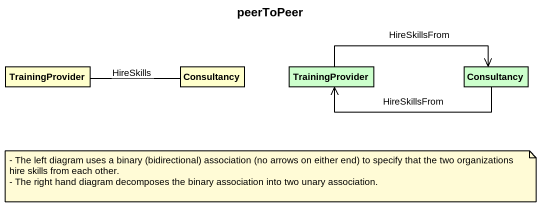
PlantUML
@startuml
title peerToPeer
hide circle
hide empty members
class TrainingProvider #FFFFCC
class Consultancy #FFFFCC
class "TrainingProvider" as TrainingProvider_2 #CCFFCC
class "Consultancy" as Consultancy_2 #CCFFCC
TrainingProvider -right- Consultancy : HireSkills
TrainingProvider_2 -right-> Consultancy_2 : HireSkillsFrom
Consultancy_2 -left-> TrainingProvider_2 : HireSkillsFrom
note as N1
  - The left diagram uses a binary (bidirectional) association (no arrows on either end) to specify that the two organizations hire skills from each other.
  - The right hand diagram decomposes the binary association into two unary association.
end note
@enduml
